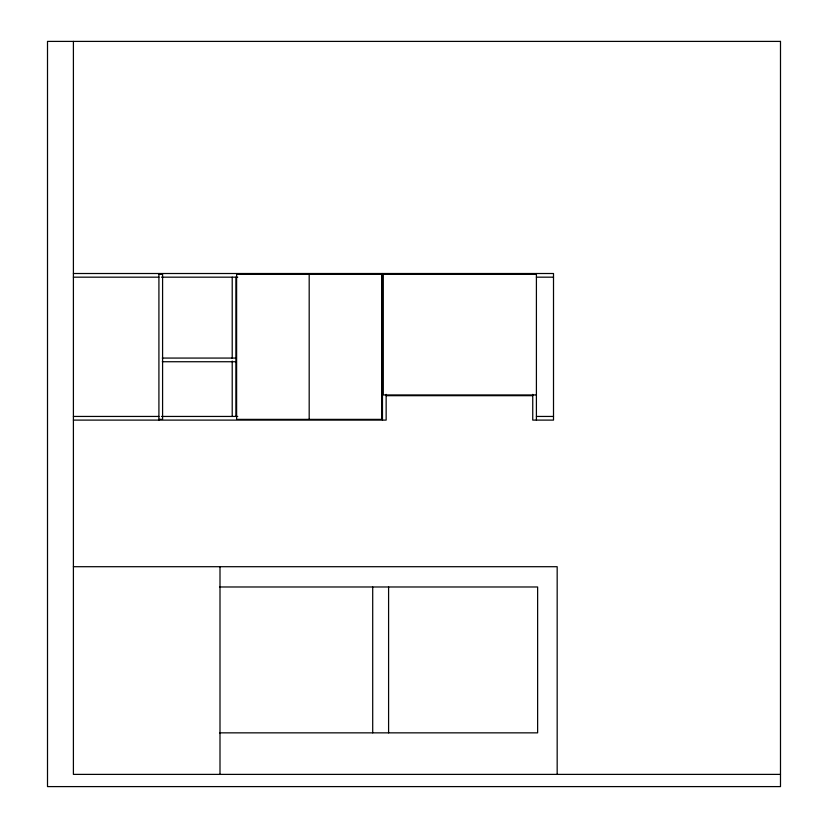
<?xml version="1.0" encoding="UTF-8"?>
<svg xmlns="http://www.w3.org/2000/svg" width="828" height="828" viewBox="0 0 828 828"><rect width="100%" height="100%" fill="white"/><g stroke="black" fill="none" stroke-linecap="round" stroke-linejoin="round"><path stroke-width="1.24" d="M73.402 273.509L553.508 273.509L553.508 420.106L532.746 420.106L532.746 394.356M158.914 274.244L162.588 274.244L162.588 419.372L158.914 419.372M536.409 274.244L383.209 274.244L383.209 394.946L536.409 394.946M73.402 277.173L158.914 277.173M161.501 277.173L237.75 277.173M536.409 277.173L553.508 277.173M162.288 358.069L235.887 358.069M162.288 361.732L235.887 361.732M386.148 395.68L532.746 395.68M73.402 416.443L158.914 416.443M161.501 416.443L237.75 416.443M536.409 416.443L553.508 416.443M73.402 420.106L386.148 420.106L386.148 394.356M73.402 566.704L557.172 566.704L557.172 774.387M219.523 586.98L537.631 586.98L537.631 732.852L219.523 732.852M780.493 774.387L73.402 774.387L73.402 41.4M536.409 273.509L536.409 420.106M388.591 586.98L388.591 732.852M382.474 273.509L382.474 420.106M372.704 586.98L372.704 732.852M309.186 274.244L309.186 419.372M235.887 277.173L235.887 416.443M232.213 277.173L232.213 358.421M232.213 360.998L232.213 416.443M220 566.704L220 774.387M158.914 273.509L158.914 420.106M780.493 41.4L47.506 41.4L47.506 786.6L780.493 786.6L780.493 41.4M381.749 274.244L236.611 274.244L236.611 419.372L381.749 419.372L381.749 274.244"/></g></svg>
